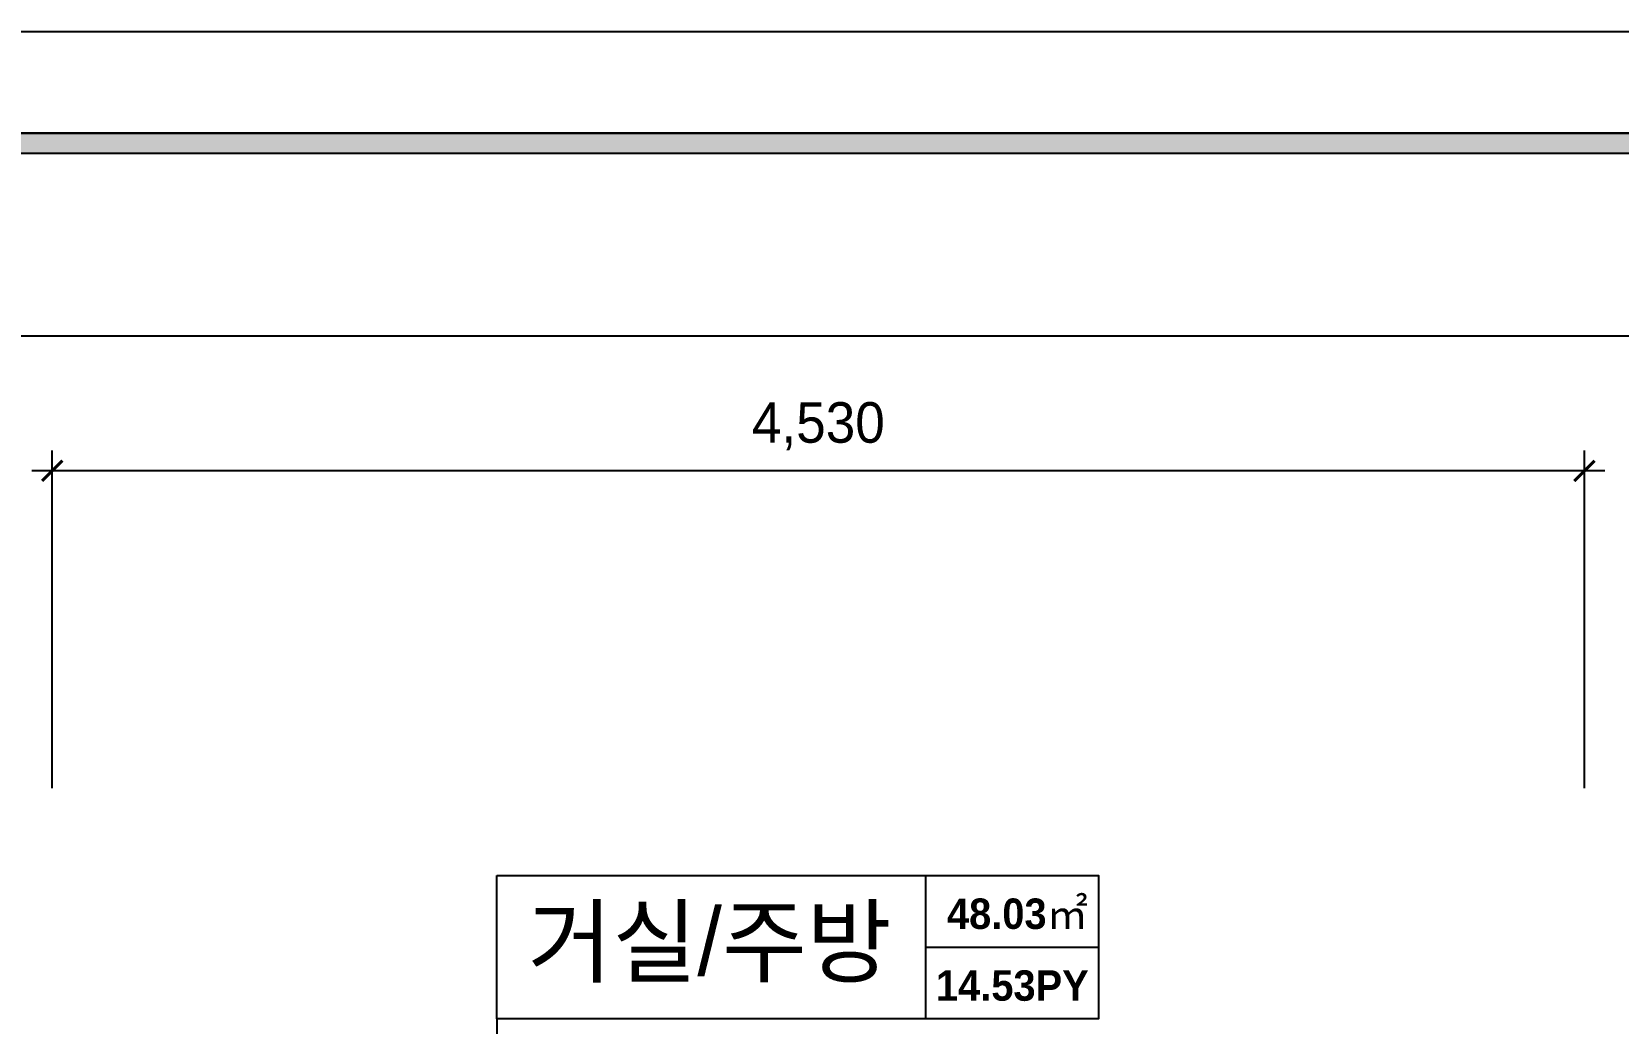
# Model space of a CAD drawing. Header units: inches. Extents: x 3778 to 56227, y -16914 to 35091.
# Drawn here: x 39749 to 44440, y 18682 to 21615 of the extents above; entities that cross this region are included whole.
import ezdxf
from ezdxf.enums import TextEntityAlignment as Align

# ---------------------------------------------------------------- set-up
doc = ezdxf.new("R2010")
doc.units = ezdxf.units.IN
doc.header["$LTSCALE"] = 100
doc.header["$MEASUREMENT"] = 0
doc.header["$PDSIZE"] = 700.071425
for name, color, linetype in [('0-ELC TEXT', 7, 'Continuous'), ('03-TEXT', 3, 'Continuous'), ('07-DIM WAL', 5, 'Continuous'), ('F-SYM', 7, 'Continuous'), ('FORM(YOURNAME)-11', 1, 'Continuous')]:
    doc.layers.add(name, color=color, linetype=linetype)
doc.styles.add('HY 울릉도 L', font='')
doc.styles.add('YOURNAME', font='HY울릉도M.TTF')
doc.styles.add('넥슨고딕', font='NEXONLv1GothicBold.ttf')
doc.styles.add('코레일둥고', font='Korail_Round_Gothic_Medium.ttf')
doc.styles.get('HY 울릉도 L').set_extended_font_data('HY울릉도L')
doc.dimstyles.new('60', dxfattribs={"dimscale": 60, "dimtxt": 2, "dimasz": 1, "dimexe": 1, "dimexo": 1, "dimgap": 1, "dimtad": 1, "dimdec": 0, "dimrnd": 0.05, "dimdsep": 46, "dimlunit": 6, "dimtxsty": 'HY 울릉도 L', "dimblk": 'ARCHTICK', "dimcen": 2.5, "dimdle": 1, "dimclrd": 133, "dimclre": 133, "dimclrt": 30, "dimadec": 0, "dimazin": 0, "dimtfac": 1, "dimtdec": 0, "dimtix": 1, "dimtmove": 2, "dimatfit": 3, "dimldrblk": 'ARCHTICK', "dimfxl": 0, "dimlwd": -1, "dimlwe": -1, "dimarcsym": 0})

# ---------------------------------------------------------------- blocks, each defined once
blk = doc.blocks.new('FORM-PLAN')
at = {"layer": 'FORM(YOURNAME)-11'}
h = blk.add_hatch(color=256, dxfattribs=at)
h.dxf.hatch_style = 1
h.paths.add_polyline_path([(-71444, 55115), (10556, 55115), (10556, 54915), (-71444, 54915)])
h.paths.add_polyline_path([(-71444, -2085), (10556, -2085), (10556, -2285), (-71444, -2285)])
at = {"layer": 'Defpoints', "color": 158}
for points in [[(-71444, -2285), (10556, -2285), (10556, 55115), (-71444, 55115)], [(-69444, 53115), (-64, 53115), (-64, 1215), (-69444, 1215)]]:
    blk.add_lwpolyline(points, close=True, dxfattribs=at)
at = {"layer": 'FORM(YOURNAME)-11', "color": 250}
blk.add_lwpolyline([(-72444, -3285), (11556, -3285), (11556, 56115), (-72444, 56115)], close=True, dxfattribs=at)
at = {"layer": 'FORM(YOURNAME)-11'}
blk.add_lwpolyline([(-71444, 55115), (10556, 55115), (10556, 54915), (-71444, 54915)], close=True, dxfattribs=at)
at = {"layer": 'FORM(YOURNAME)-11', "color": 3, "style": 'YOURNAME'}
for tag, height, p in [('1', 450, (9905, 18188)), ('2', 450, (9905, 17544)), ('3', 450, (9905, 16257)), ('4', 450, (9905, 14326)), ('5', 515, (9905, 12009)), ('6', 515, (9905, 9757)), ('7', 515, (9905, 7504)), ('8', 515, (9905, 5252)), ('9', 515, (9905, 2999)), ('10', 515, (5655, 811)), ('11', 515, (9905, 747)), ('12', 515, (5655, -1441)), ('13', 515, (9905, -1441))]:
    blk.add_attdef(tag, text='', height=height, dxfattribs=at).set_placement(p, align=Align.MIDDLE_RIGHT)
blk = doc.blocks.new('*U630')
at = {"layer": 'F-SYM', "xscale": 0.3, "yscale": 0.3, "zscale": 0.3}
blk.add_blockref('FORM-PLAN', (51911.1, 4780.9), dxfattribs=at)
blk = doc.blocks.new('_ArchTick')
at = {"color": 0, "linetype": 'ByBlock', "const_width": 0.15}
blk.add_lwpolyline([(-0.5, -0.5), (0.5, 0.5)], dxfattribs=at)
blk = doc.blocks.new('*D159')
at = {"layer": '07-DIM WAL', "color": 133}
for p, q in [((39809.8, 19377.4), (39809.8, 20376.4)), ((44339.8, 19377.4), (44339.8, 20376.4)), ((44399.8, 20316.4), (39749.8, 20316.4))]:
    blk.add_line(p, q, dxfattribs=at)
at = {"layer": 'Defpoints', "color": 0}
for p in [(39809.8, 20316.4), (39809.8, 19317.4), (44339.8, 19317.4)]:
    blk.add_point(p, dxfattribs=at)
at = {"layer": '07-DIM WAL', "color": 133, "xscale": 60, "yscale": 60, "zscale": 60, "rotation": 180}
blk.add_blockref('_ArchTick', (39809.8, 20316.4), dxfattribs=at)
at = {"layer": '07-DIM WAL', "color": 133, "xscale": 60, "yscale": 60, "zscale": 60}
blk.add_blockref('_ArchTick', (44339.8, 20316.4), dxfattribs=at)
at = {"layer": '07-DIM WAL', "color": 30, "insert": (42074.8, 20448.4), "char_height": 120, "attachment_point": 5, "style": 'HY 울릉도 L'}
blk.add_mtext('4,530', dxfattribs=at)

msp = doc.modelspace()

# ---------------------------------------------------------------- linework, layer by layer
at = {"layer": '0-ELC TEXT'}
for p, q in [((42392.9, 18694.9), (42392.9, 19119.4)), ((42392.9, 18907.2), (42902.6, 18907.2)), ((41124.3, 18694.9), (41124.3, 17342))]:
    msp.add_line(p, q, dxfattribs=at)
msp.add_lwpolyline([(41124.3, 19119.4), (42902.6, 19119.4), (42902.6, 18694.9), (41124.3, 18694.9)], close=True, dxfattribs=at)

# ---------------------------------------------------------------- block references
at = {"layer": '07-DIM WAL'}
msp.add_blockref('*U630', (0, 0), dxfattribs=at)

# ---------------------------------------------------------------- texts
at = {"layer": '03-TEXT'}
for s, height, style, p in [('거실/주방', 200, '코레일둥고', (41753.3, 18823.9)), ('48.03㎡', 90, '넥슨고딕', (42663.7, 18961.3)), ('14.53PY', 90, '넥슨고딕', (42648.3, 18749))]:
    msp.add_text(s, height=height, dxfattribs=dict(at, style=style)).set_placement(p, align=Align.CENTER)

# ---------------------------------------------------------------- dimensions: what is measured, and where the dimension line sits
at = {"layer": '07-DIM WAL'}
dim = msp.add_linear_dim(base=(39809.8, 20316.4), p1=(44339.8, 19317.4), p2=(39809.8, 19317.4), dimstyle='60', dxfattribs=at)
dim.commit()
dim.dimension.update_dxf_attribs({"geometry": '*D159', "text_midpoint": (42074.8, 20448.4)})

doc.saveas('drawing.dxf')
